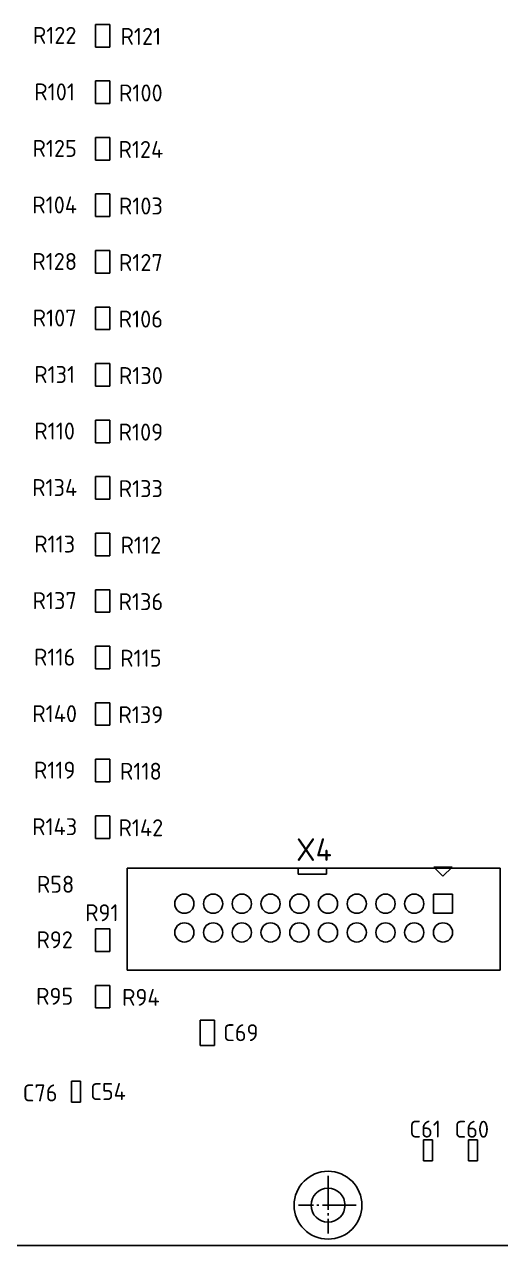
# Model space of a CAD drawing. Header units: millimetres. Extents: x -14 to 566, y -70 to 137.
# Drawn here: x 108.8 to 150.9, y -40 to 68 of the extents above; entities that cross this region are included whole.
import ezdxf
from ezdxf.enums import TextEntityAlignment as Align

# ---------------------------------------------------------------- set-up
doc = ezdxf.new("R2010")
doc.units = ezdxf.units.MM
for name, color, linetype in [('BG_OUTLINE', 7, 'Continuous'), ('PG_ASSEMBLY_TOP', 7, 'Continuous'), ('PIN_TOP', 7, 'Continuous'), ('RD_ASSEMBLY_TOP', 7, 'Continuous')]:
    doc.layers.add(name, color=color, linetype=linetype)
doc.styles.get("Standard").update_dxf_attribs({"font": 'txt.shx'})

msp = doc.modelspace()

# ---------------------------------------------------------------- linework, layer by layer
at = {"layer": 'BG_OUTLINE'}
msp.add_line((230.0055, -40), (-3.2445, -40), dxfattribs=at)
at = {"layer": 'PG_ASSEMBLY_TOP'}
for p, q in [((115.0508, 68.02), (116.3008, 68.02)), ((115.0508, 66.02), (115.0508, 68.02)), ((116.3008, 68.02), (116.3008, 66.02)), ((116.3008, 66.02), (115.0508, 66.02)), ((115.0508, 63.02), (116.3008, 63.02)), ((115.0508, 61.02), (115.0508, 63.02)), ((116.3008, 63.02), (116.3008, 61.02)), ((116.3008, 61.02), (115.0508, 61.02)), ((115.0508, 58.02), (116.3008, 58.02)), ((115.0508, 56.02), (115.0508, 58.02)), ((116.3008, 58.02), (116.3008, 56.02)), ((116.3008, 56.02), (115.0508, 56.02)), ((115.0508, 53.02), (116.3008, 53.02)), ((115.0508, 51.02), (115.0508, 53.02)), ((116.3008, 53.02), (116.3008, 51.02)), ((116.3008, 51.02), (115.0508, 51.02)), ((115.0508, 48.02), (116.3008, 48.02)), ((115.0508, 46.02), (115.0508, 48.02)), ((116.3008, 48.02), (116.3008, 46.02)), ((116.3008, 46.02), (115.0508, 46.02)), ((115.0508, 43.02), (116.3008, 43.02)), ((115.0508, 41.02), (115.0508, 43.02)), ((116.3008, 43.02), (116.3008, 41.02)), ((116.3008, 41.02), (115.0508, 41.02)), ((115.0508, 38.02), (116.3008, 38.02)), ((115.0508, 36.02), (115.0508, 38.02)), ((116.3008, 38.02), (116.3008, 36.02)), ((116.3008, 36.02), (115.0508, 36.02)), ((115.0508, 33.02), (116.3008, 33.02)), ((115.0508, 31.02), (115.0508, 33.02)), ((116.3008, 33.02), (116.3008, 31.02)), ((116.3008, 31.02), (115.0508, 31.02)), ((115.0508, 28.02), (116.3008, 28.02)), ((115.0508, 26.02), (115.0508, 28.02)), ((116.3008, 28.02), (116.3008, 26.02)), ((116.3008, 26.02), (115.0508, 26.02)), ((115.0508, 23.02), (116.3008, 23.02)), ((115.0508, 21.02), (115.0508, 23.02)), ((116.3008, 23.02), (116.3008, 21.02)), ((116.3008, 21.02), (115.0508, 21.02)), ((115.0508, 18.02), (116.3008, 18.02)), ((115.0508, 16.02), (115.0508, 18.02)), ((116.3008, 18.02), (116.3008, 16.02)), ((116.3008, 16.02), (115.0508, 16.02)), ((115.0508, 13.02), (116.3008, 13.02)), ((115.0508, 11.02), (115.0508, 13.02)), ((116.3008, 13.02), (116.3008, 11.02)), ((116.3008, 11.02), (115.0508, 11.02)), ((115.0508, 8.02), (116.3008, 8.02)), ((115.0508, 6.02), (115.0508, 8.02)), ((116.3008, 8.02), (116.3008, 6.02)), ((116.3008, 6.02), (115.0508, 6.02)), ((115.0508, 3.02), (116.3008, 3.02)), ((115.0508, 1.02), (115.0508, 3.02)), ((116.3008, 3.02), (116.3008, 1.02)), ((116.3008, 1.02), (115.0508, 1.02)), ((115.0508, -1.98), (116.3008, -1.98)), ((115.0508, -3.98), (115.0508, -1.98)), ((116.3008, -1.98), (116.3008, -3.98)), ((116.3008, -3.98), (115.0508, -3.98)), ((117.8355, -15.63), (117.8355, -6.63)), ((117.8355, -6.63), (150.8355, -6.63)), ((132.9655, -7.16), (132.9655, -6.66)), ((135.4655, -7.16), (132.9655, -7.16)), ((135.4655, -6.66), (135.4655, -7.16)), ((144.9655, -6.53), (145.7655, -7.33)), ((146.5655, -6.53), (144.9655, -6.53)), ((145.7655, -7.33), (146.5655, -6.53)), ((150.8355, -6.63), (150.8355, -15.63)), ((115.0508, -11.98), (116.3008, -11.98)), ((115.0508, -13.98), (115.0508, -11.98)), ((116.3008, -11.98), (116.3008, -13.98)), ((116.3008, -13.98), (115.0508, -13.98)), ((150.8355, -15.63), (117.8355, -15.63)), ((115.0508, -16.98), (116.3008, -16.98)), ((115.0508, -18.98), (115.0508, -16.98)), ((116.3008, -16.98), (116.3008, -18.98)), ((116.3008, -18.98), (115.0508, -18.98)), ((124.3105, -22.305), (124.3105, -20.055)), ((124.3105, -20.055), (125.5605, -20.055)), ((125.5605, -20.055), (125.5605, -22.305)), ((125.5605, -22.305), (124.3105, -22.305)), ((112.9355, -25.455), (113.7355, -25.455)), ((112.9355, -27.305), (112.9355, -25.455)), ((113.7355, -25.455), (113.7355, -27.305)), ((113.7355, -27.305), (112.9355, -27.305)), ((144.0428, -32.505), (144.0428, -30.655)), ((144.0428, -30.655), (144.8428, -30.655)), ((144.8428, -30.655), (144.8428, -32.505)), ((148.0079, -32.505), (148.0079, -30.655)), ((148.0079, -30.655), (148.8079, -30.655)), ((148.8079, -30.655), (148.8079, -32.505)), ((144.8428, -32.505), (144.0428, -32.505)), ((148.8079, -32.505), (148.0079, -32.505)), ((135.6055, -33.83), (135.6055, -36.83)), ((134.3055, -36.43), (133.0055, -36.43)), ((134.8055, -36.43), (134.6055, -36.43)), ((138.1055, -36.43), (135.1055, -36.43)), ((135.6055, -37.13), (135.6055, -37.33)), ((135.6055, -37.63), (135.6055, -38.93))]:
    msp.add_line(p, q, dxfattribs=at)
for start, end in [(90, 270), (270, 90)]:
    msp.add_arc((135.6055, -36.43), 1.5, start, end, dxfattribs=at)
at = {"layer": 'PIN_TOP'}
for p, q in [((144.9155, -10.61), (144.9155, -8.91)), ((144.9155, -8.91), (146.6155, -8.91)), ((146.6155, -8.91), (146.6155, -10.61)), ((146.6155, -10.61), (144.9155, -10.61))]:
    msp.add_line(p, q, dxfattribs=at)
for centre, radius in [((122.9055, -9.76), 0.85), ((125.4455, -9.76), 0.85), ((127.9855, -9.76), 0.85), ((130.5255, -9.76), 0.85), ((133.0655, -9.76), 0.85), ((135.6055, -9.76), 0.85), ((138.1455, -9.76), 0.85), ((140.6855, -9.76), 0.85), ((143.2255, -9.76), 0.85), ((122.9055, -12.3), 0.85), ((125.4455, -12.3), 0.85), ((127.9855, -12.3), 0.85), ((130.5255, -12.3), 0.85), ((133.0655, -12.3), 0.85), ((135.6055, -12.3), 0.85), ((138.1455, -12.3), 0.85), ((140.6855, -12.3), 0.85), ((143.2255, -12.3), 0.85), ((145.7655, -12.3), 0.85), ((135.6055, -36.43), 3)]:
    msp.add_circle(centre, radius, dxfattribs=at)

# ---------------------------------------------------------------- texts
at = {"layer": 'RD_ASSEMBLY_TOP', "width": 0.916667}
for s, height, p in [('R122', 1.5, (111.4352, 66.302)), ('R121', 1.5, (119.0553, 66.2078)), ('R101', 1.5, (111.4352, 61.302)), ('R100', 1.5, (119.0553, 61.2078)), ('R125', 1.5, (111.4352, 56.302)), ('R124', 1.5, (119.0553, 56.2078)), ('R104', 1.5, (111.4352, 51.302)), ('R103', 1.5, (119.0553, 51.2078)), ('R128', 1.5, (111.4352, 46.302)), ('R127', 1.5, (119.0553, 46.2078)), ('R107', 1.5, (111.4352, 41.302)), ('R106', 1.5, (119.0553, 41.2078)), ('R131', 1.5, (111.4352, 36.302)), ('R130', 1.5, (119.0553, 36.2078)), ('R110', 1.5, (111.4352, 31.302)), ('R109', 1.5, (119.0553, 31.2078)), ('R134', 1.5, (111.4352, 26.302)), ('R133', 1.5, (119.0553, 26.2078)), ('R113', 1.5, (111.4352, 21.302)), ('R112', 1.5, (119.0553, 21.2078)), ('R137', 1.5, (111.4352, 16.302)), ('R136', 1.5, (119.0553, 16.2078)), ('R116', 1.5, (111.4352, 11.302)), ('R115', 1.5, (119.0553, 11.2078)), ('R140', 1.5, (111.4352, 6.302)), ('R139', 1.5, (119.0553, 6.2078)), ('R119', 1.5, (111.4352, 1.302)), ('R118', 1.5, (119.0553, 1.2078)), ('R143', 1.5, (111.4352, -3.698)), ('R142', 1.5, (119.0553, -3.7922)), ('X4', 2, (134.3655, -5.9746)), ('R58', 1.5, (111.515, -8.7922)), ('R91', 1.5, (115.6084, -11.3085)), ('R92', 1.5, (111.4352, -13.698)), ('R95', 1.5, (111.4352, -18.698)), ('R94', 1.5, (119.0553, -18.7922)), ('C69', 1.5, (127.8968, -21.9188)), ('C76', 1.5, (110.1519, -27.2452)), ('C54', 1.5, (116.1551, -27.1275)), ('C61', 1.5, (144.1888, -30.4474)), ('C60', 1.5, (148.313, -30.4604))]:
    msp.add_text(s, height=height, dxfattribs=at).set_placement(p, align=Align.CENTER)

doc.saveas('drawing.dxf')
